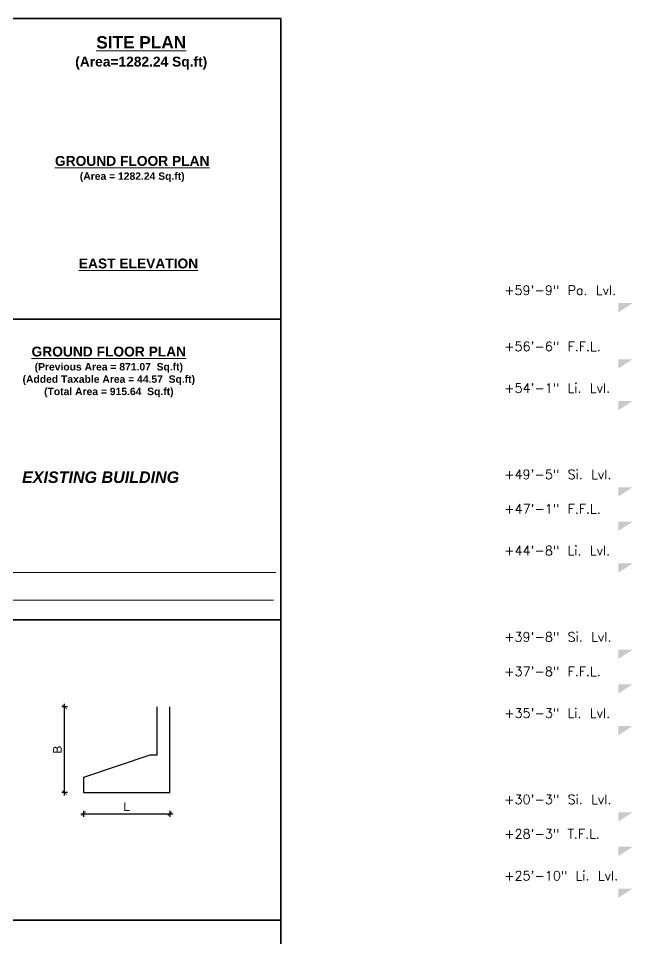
# Model space of a CAD drawing. Header units: feet. Extents: x 109753 to 150441, y 47761 to 75080.
# Drawn here: x 111436 to 111863, y 74058 to 74698 of the extents above; entities that cross this region are included whole.
import ezdxf

# ---------------------------------------------------------------- set-up
doc = ezdxf.new("R2010")
doc.units = ezdxf.units.FT
doc.header["$LTSCALE"] = 50
doc.header["$MEASUREMENT"] = 0
doc.header["$PDMODE"] = 3
doc.header["$PDSIZE"] = -10
for name, pattern in [('ACAD_ISO02W100', [15, 12, -3]), ('CENTER', [2, 1.25, -0.25, 0.25, -0.25]), ('DASHED2', [0.375, 0.25, -0.125])]:
    doc.linetypes.add(name, pattern=pattern)
for name, color, linetype, lineweight in [('CENTRELINE', 146, 'CENTER', 18), ('DASH', 246, 'ACAD_ISO02W100', 18), ('DIMENSION', 5, 'Continuous', 15), ('ELEVATION', 95, 'Continuous', 35), ('TEXT', 181, 'Continuous', 13)]:
    doc.layers.add(name, color=color, linetype=linetype, lineweight=lineweight)
doc.styles.add('GL_Imperial', font='GOTHIC.TTF', dxfattribs={"height": 8})
doc.styles.get("Standard").update_dxf_attribs({"font": 'txt.shx', "height": 6})
doc.styles.add('TIMES', font='arial.ttf')
doc.dimstyles.new("1-8'", dxfattribs={"dimtxt": 6, "dimasz": 3, "dimexe": 2, "dimexo": 1, "dimgap": 2, "dimtad": 1, "dimdec": 0, "dimzin": 3, "dimdsep": 46, "dimlunit": 4, "dimtxsty": 'TIMES', "dimblk": 'ARCHTICK', "dimcen": 8, "dimdle": 2, "dimclrt": 7, "dimadec": 0, "dimazin": 0, "dimtfac": 1, "dimtdec": 0, "dimtix": 1, "dimtmove": 0, "dimatfit": 3, "dimfxl": 2, "dimfxlon": 1, "dimarcsym": 0})

# ---------------------------------------------------------------- blocks, each defined once
blk = doc.blocks.new('_ArchTick')
at = {"color": 0, "linetype": 'ByBlock', "const_width": 0.15}
blk.add_lwpolyline([(-0.5, -0.5), (0.5, 0.5)], dxfattribs=at)
blk = doc.blocks.new('*D38')
at = {"layer": 'Defpoints', "color": 0, "transparency": 16777216}
for p in [(111481.34, 74159.46), (111541.34, 74159.46), (111541.34, 74144.64)]:
    blk.add_point(p, dxfattribs=at)
at = {"layer": 'DIMENSION', "color": 0, "lineweight": -2, "transparency": 16777216}
for p, q in [((111481.34, 74146.64), (111481.34, 74142.64)), ((111541.34, 74146.64), (111541.34, 74142.64)), ((111479.34, 74144.64), (111543.34, 74144.64))]:
    blk.add_line(p, q, dxfattribs=at)
at = {"layer": 'DIMENSION', "color": 0, "lineweight": -2, "transparency": 16777216, "xscale": 3, "yscale": 3, "zscale": 3, "rotation": 180}
blk.add_blockref('_ArchTick', (111481.34, 74144.64), dxfattribs=at)
at = {"layer": 'DIMENSION', "color": 0, "lineweight": -2, "transparency": 16777216, "xscale": 3, "yscale": 3, "zscale": 3}
blk.add_blockref('_ArchTick', (111541.34, 74144.64), dxfattribs=at)
at = {"layer": 'DIMENSION', "color": 7, "transparency": 16777216, "insert": (111511.34, 74149.64), "char_height": 6, "attachment_point": 5, "style": 'TIMES'}
blk.add_mtext('L', dxfattribs=at)
blk = doc.blocks.new('*D39')
at = {"layer": 'Defpoints', "color": 0, "transparency": 16777216}
for p in [(111468.16, 74219.01), (111481.34, 74219.01), (111481.34, 74159.46)]:
    blk.add_point(p, dxfattribs=at)
at = {"layer": 'DIMENSION', "color": 0, "lineweight": -2, "transparency": 16777216}
for p, q in [((111470.16, 74219.01), (111466.16, 74219.01)), ((111468.16, 74157.46), (111468.16, 74221.01)), ((111470.16, 74159.46), (111466.16, 74159.46))]:
    blk.add_line(p, q, dxfattribs=at)
at = {"layer": 'DIMENSION', "color": 0, "lineweight": -2, "transparency": 16777216, "xscale": 3, "yscale": 3, "zscale": 3}
for p, rotation in [((111468.16, 74219.01), 90), ((111468.16, 74159.46), 270)]:
    blk.add_blockref('_ArchTick', p, dxfattribs=dict(at, rotation=rotation))
at = {"layer": 'DIMENSION', "color": 7, "transparency": 16777216, "insert": (111463.16, 74189.23), "char_height": 6, "attachment_point": 5, "rotation": 90, "style": 'TIMES'}
blk.add_mtext('B', dxfattribs=at)

msp = doc.modelspace()

# ---------------------------------------------------------------- hatches: boundary and pattern name
at = {"ltscale": 15}
for points in [[(111853.38, 74499.7), (111863.23, 74499.7), (111853.38, 74493.27)], [(111853.38, 74460.7), (111863.23, 74460.7), (111853.38, 74454.27)], [(111853.38, 74431.7), (111863.23, 74431.7), (111853.38, 74425.27)], [(111853.38, 74371.7), (111863.23, 74371.7), (111853.38, 74365.27)], [(111853.38, 74347.7), (111863.23, 74347.7), (111853.38, 74341.27)], [(111853.38, 74318.7), (111863.23, 74318.7), (111853.38, 74312.27)], [(111853.38, 74258.7), (111863.23, 74258.7), (111853.38, 74252.27)], [(111853.38, 74234.7), (111863.23, 74234.7), (111853.38, 74228.27)], [(111853.38, 74205.7), (111863.23, 74205.7), (111853.38, 74199.27)], [(111853.38, 74145.7), (111863.23, 74145.7), (111853.38, 74139.27)], [(111853.38, 74121.7), (111863.23, 74121.7), (111853.38, 74115.27)], [(111853.38, 74092.7), (111863.23, 74092.7), (111853.38, 74086.27)]]:
    msp.add_hatch(color=5, dxfattribs=at).paths.add_polyline_path(points)

# ---------------------------------------------------------------- linework, layer by layer
msp.add_lwpolyline([(111532.34, 74219.01), (111532.34, 74185.46), (111527.34, 74185.46), (111481.34, 74169.97), (111481.34, 74159.46), (111541.34, 74159.46), (111541.34, 74219.01)])
at = {"layer": 'CENTRELINE', "linetype": 'CENTER', "ltscale": 25}
msp.add_line((111324.27, 74293.23), (111613.51, 74293.23), dxfattribs=at)
at = {"layer": 'DASH', "linetype": 'DASHED2', "ltscale": 50}
msp.add_line((111325.75, 74312.35), (111615, 74312.35), dxfattribs=at)
at = {"layer": 'ELEVATION'}
for p, q in [((109753.15, 74697.62), (111618.66, 74697.62)), ((111618.66, 74697.62), (111618.66, 73025.58)), ((109753.15, 74488.61), (111618.66, 74488.61)), ((109753.15, 74279.61), (111618.66, 74279.61)), ((109753.15, 74070.6), (111618.66, 74070.6))]:
    msp.add_line(p, q, dxfattribs=at)

# ---------------------------------------------------------------- texts
at = {"layer": 'TEXT', "ltscale": 15}
for s, p in [('+59\'-9" Pa. Lvl.', (111773.91, 74505.39)), ('+56\'-6" F.F.L.', (111773.91, 74466.39)), ('+54\'-1" Li. Lvl.', (111773.91, 74437.39)), ('+49\'-5" Si. Lvl.', (111773.91, 74377.39)), ('+47\'-1" F.F.L.', (111773.91, 74353.39)), ('+44\'-8" Li. Lvl.', (111773.91, 74324.39)), ('+39\'-8" Si. Lvl.', (111773.91, 74264.39)), ('+37\'-8" F.F.L.', (111773.91, 74240.39)), ('+35\'-3" Li. Lvl.', (111773.91, 74211.39)), ('+30\'-3" Si. Lvl.', (111773.91, 74151.39)), ('+28\'-3" T.F.L.', (111773.91, 74127.39)), ('+25\'-10" Li. Lvl.', (111773.91, 74098.39))]:
    msp.add_text(s, height=6.48, dxfattribs=at).set_placement(p)
at = {"layer": 'TEXT', "char_height": 8, "attachment_point": 2, "style": 'GL_Imperial'}
for s, insert, width in [('{\\fArial|b1|i0|c0|p34;\\H1.0714x;\\LSITE PLAN\\H0.93333x;\\P\\H0.85717x;\\l(Area=1282.24 Sq.ft)}', (111521.46, 74685.29), 345.7925), ('{\\fArial|b1|i0|c0|p34;\\H0.85714x;\\LGROUND FLOOR PLAN\\H1.1667x;\\P\\H0.64284x;\\l(Area = 1282.24 Sq.ft)}', (111515.19, 74601.97), 345.7925), ('{\\fArial|b1|i0|c0|p34;\\H0.85714x;\\LEAST ELEVATION}', (111519.54, 74530.67), 345.7925), ('{\\fArial|b1|i0|c0|p34;\\H0.85714x;\\LGROUND FLOOR PLAN\\H1.1667x;\\P\\H0.64284x;\\l(Previous Area = 871.07  Sq.ft)\\P(Added Taxable Area = 44.57  Sq.ft)\\H0.99999x;\\P(Total Area = 915.64  Sq.ft\\H0.99999x;)}', (111498.91, 74469.43), 345.7925), ('{\\fArial|b1|i1|c0|p34;EXISTING BUILDING}', (111493.21, 74382.67), 344.059)]:
    msp.add_mtext(s, dxfattribs=dict(at, insert=insert, width=width))

# ---------------------------------------------------------------- dimensions: what is measured, and where the dimension line sits
at = {"layer": 'DIMENSION', "color": 5}
dim = msp.add_linear_dim(base=(111468.16, 74219.01), p1=(111481.34, 74159.46), p2=(111481.34, 74219.01), angle=90, text='B', dimstyle="1-8'", dxfattribs=at)
dim.commit()
dim.dimension.update_dxf_attribs({"geometry": '*D39', "text_midpoint": (111463.16, 74189.23)})
dim = msp.add_linear_dim(base=(111541.34, 74144.64), p1=(111481.34, 74159.46), p2=(111541.34, 74159.46), text='L', dimstyle="1-8'", dxfattribs=at)
dim.commit()
dim.dimension.update_dxf_attribs({"geometry": '*D38', "text_midpoint": (111511.34, 74149.64)})

doc.saveas('drawing.dxf')
